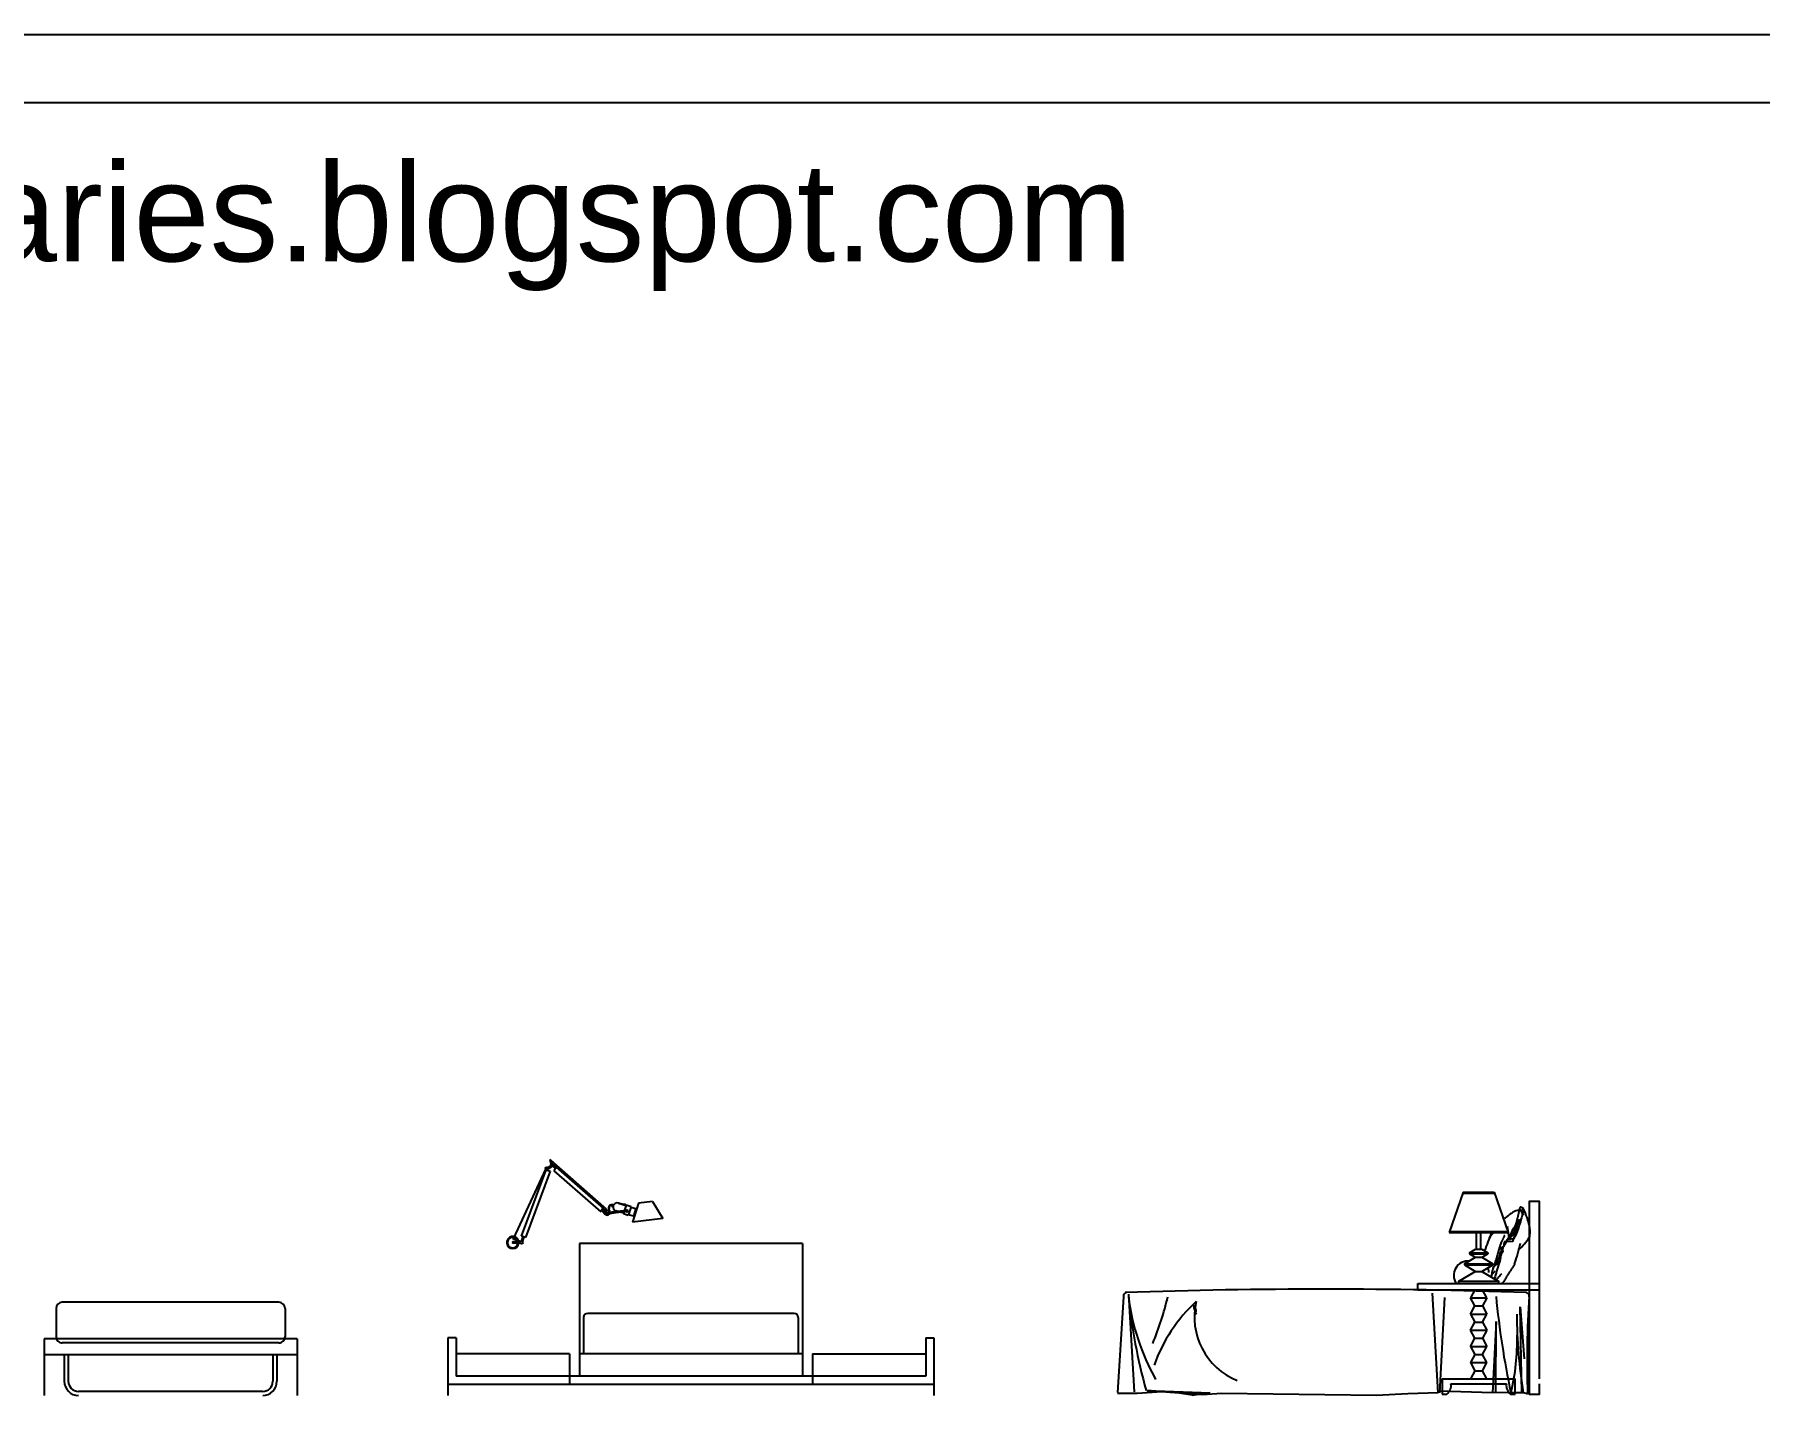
# Model space of a CAD drawing. Header units: inches. Extents: x 15.4 to 57.9, y 9.9 to 34.7.
# Drawn here: x 41.63 to 50.15, y 27.98 to 34.7 of the extents above; entities that cross this region are included whole.
import ezdxf

# ---------------------------------------------------------------- set-up
doc = ezdxf.new("R2010")
doc.units = ezdxf.units.IN
doc.header["$MEASUREMENT"] = 0
doc.layers.add('1', color=1, linetype='Continuous')
doc.layers.add('kadrbm', color=4, linetype='Continuous')
doc.styles.add('bmmm', font='swissel.ttf')

# ---------------------------------------------------------------- blocks, each defined once
blk = doc.blocks.new('kadrbm')
at = {"layer": 'kadrbm', "color": 4}
blk.add_lwpolyline([(0, 0), (0, 24.7972), (21, 24.7972), (21, 0), (0, 0)], close=True, dxfattribs=at)
blk.add_lwpolyline([(20.6631, 0.3257), (20.6631, 24.4603), (0.3369, 24.4603), (0.3369, 0.3257), (20.6631, 0.3257)], dxfattribs=at)
at = {"layer": 'kadrbm', "color": 211, "true_color": 0xf674fb, "style": 'bmmm'}
blk.add_text('www.cad-libraries.blogspot.com', height=0.485134, dxfattribs=at).set_placement((0.5726, 23.6772))

msp = doc.modelspace()

# ---------------------------------------------------------------- linework, layer by layer
at = {"layer": '1'}
for p, q in [((44.1826, 29.1416), (44.1779, 29.14)), ((44.1779, 29.14), (44.1851, 29.1182)), ((44.19, 29.1194), (44.1826, 29.1416)), ((44.1839, 29.1377), (44.4563, 28.8973)), ((44.1841, 29.1371), (44.1845, 29.138)), ((44.1845, 29.138), (44.1852, 29.1378)), ((44.1852, 29.1378), (44.1845, 29.1358)), ((44.0011, 28.7538), (44.1577, 29.0957)), ((44.0385, 28.7641), (44.1607, 29.0921)), ((44.1795, 29.0851), (44.0572, 28.7571)), ((44.1607, 29.0921), (44.1795, 29.0851)), ((44.1628, 29.0928), (44.1622, 29.0915)), ((44.1672, 29.1023), (44.1842, 29.1131)), ((44.1673, 29.0896), (44.1701, 29.097)), ((44.1701, 29.097), (44.188, 29.1084)), ((44.1907, 29.1101), (44.1982, 29.1051)), ((44.1929, 29.1158), (44.2101, 29.1044)), ((44.2015, 29.1101), (44.1982, 29.1051)), ((44.2074, 29.1002), (44.1987, 29.106)), ((44.1993, 29.0876), (44.2101, 29.1044)), ((44.4321, 28.8842), (44.1993, 29.0876)), ((44.2101, 29.1044), (44.443, 28.901)), ((48.6884, 28.9821), (48.6194, 28.7821)), ((48.6866, 28.9771), (48.8435, 28.9771)), ((48.6884, 28.9821), (48.8417, 28.9821)), ((48.8417, 28.9821), (48.9107, 28.7821)), ((44.4404, 28.9026), (44.4296, 28.8858)), ((44.443, 28.901), (44.4321, 28.8842)), ((44.4479, 28.8749), (44.4358, 28.8898)), ((44.4477, 28.8799), (44.4378, 28.893)), ((44.4489, 28.8864), (44.438, 28.8934)), ((44.4477, 28.8931), (44.4408, 28.8976)), ((44.448, 28.8795), (44.4477, 28.8799)), ((44.4483, 28.8791), (44.448, 28.8795)), ((44.4486, 28.8787), (44.4483, 28.8791)), ((44.4489, 28.8783), (44.4486, 28.8787)), ((44.4489, 28.8864), (44.455, 28.8776)), ((44.4492, 28.878), (44.4489, 28.8783)), ((44.4495, 28.8777), (44.4492, 28.878)), ((44.4497, 28.8774), (44.4495, 28.8777)), ((44.4587, 28.8792), (44.4557, 28.8846)), ((44.5544, 28.8908), (44.457, 28.879)), ((44.5551, 28.8856), (44.4576, 28.8738)), ((44.469, 28.9115), (44.4688, 28.9111)), ((44.4692, 28.912), (44.469, 28.9115)), ((44.4695, 28.9124), (44.4692, 28.912)), ((44.4698, 28.9128), (44.4695, 28.9124)), ((44.4701, 28.9132), (44.4698, 28.9128)), ((44.4704, 28.9136), (44.4701, 28.9132)), ((44.4707, 28.914), (44.4704, 28.9136)), ((44.471, 28.9144), (44.4707, 28.914)), ((44.4714, 28.9147), (44.471, 28.9144)), ((44.4717, 28.9151), (44.4714, 28.9147)), ((44.4717, 28.9103), (44.4715, 28.9099)), ((44.4721, 28.9154), (44.4717, 28.9151)), ((44.4719, 28.9106), (44.4717, 28.9103)), ((44.4722, 28.911), (44.4719, 28.9106)), ((44.4724, 28.9157), (44.4721, 28.9154)), ((44.4724, 28.9113), (44.4722, 28.911)), ((44.4728, 28.916), (44.4724, 28.9157)), ((44.4726, 28.9117), (44.4724, 28.9113)), ((44.4729, 28.912), (44.4726, 28.9117)), ((44.4732, 28.9162), (44.4728, 28.916)), ((44.4731, 28.9123), (44.4729, 28.912)), ((44.4734, 28.9125), (44.4731, 28.9123)), ((44.4735, 28.9164), (44.4732, 28.9162)), ((44.4737, 28.9128), (44.4734, 28.9125)), ((44.4739, 28.9166), (44.4735, 28.9164)), ((44.4739, 28.913), (44.4737, 28.9128)), ((44.4742, 28.9168), (44.4739, 28.9166)), ((44.4742, 28.9133), (44.4739, 28.913)), ((44.4745, 28.917), (44.4742, 28.9168)), ((44.4745, 28.9135), (44.4742, 28.9133)), ((44.4749, 28.9171), (44.4745, 28.917)), ((44.4748, 28.9137), (44.4745, 28.9135)), ((44.4751, 28.9138), (44.4748, 28.9137)), ((44.4753, 28.9172), (44.4749, 28.9171)), ((44.4753, 28.914), (44.4751, 28.9138)), ((44.4756, 28.9174), (44.4753, 28.9172)), ((44.4756, 28.9141), (44.4753, 28.914)), ((44.476, 28.9175), (44.4756, 28.9174)), ((44.4759, 28.9142), (44.4756, 28.9141)), ((44.4762, 28.9143), (44.4759, 28.9142)), ((44.4764, 28.9177), (44.476, 28.9175)), ((44.4765, 28.9145), (44.4762, 28.9143)), ((44.4768, 28.9178), (44.4764, 28.9177)), ((44.4768, 28.9146), (44.4765, 28.9145)), ((44.4773, 28.918), (44.4768, 28.9178)), ((44.4771, 28.9147), (44.4768, 28.9146)), ((44.4774, 28.9148), (44.4771, 28.9147)), ((44.4778, 28.9182), (44.4773, 28.918)), ((44.4778, 28.9149), (44.4774, 28.9148)), ((44.4783, 28.9183), (44.4778, 28.9182)), ((44.4782, 28.9151), (44.4778, 28.9149)), ((44.4786, 28.9152), (44.4782, 28.9151)), ((44.479, 28.9185), (44.4783, 28.9183)), ((44.479, 28.9154), (44.4786, 28.9152)), ((44.4798, 28.9186), (44.479, 28.9185)), ((44.4796, 28.9155), (44.479, 28.9154)), ((44.4802, 28.9156), (44.4796, 28.9155)), ((44.4807, 28.9186), (44.4798, 28.9186)), ((44.4809, 28.9156), (44.4802, 28.9156)), ((44.4817, 28.9186), (44.4807, 28.9186)), ((44.4818, 28.9156), (44.4809, 28.9156)), ((44.483, 28.9186), (44.4817, 28.9186)), ((44.4827, 28.9156), (44.4818, 28.9156)), ((44.4839, 28.9155), (44.4827, 28.9156)), ((44.4844, 28.9184), (44.483, 28.9186)), ((44.4852, 28.9153), (44.4839, 28.9155)), ((44.4869, 28.9208), (44.484, 28.9113)), ((44.4906, 28.9092), (44.484, 28.9113)), ((44.4861, 28.9182), (44.4844, 28.9184)), ((44.4936, 28.9188), (44.4869, 28.9208)), ((44.5427, 28.8774), (44.5047, 28.8892)), ((44.5165, 28.9274), (44.5171, 28.9293)), ((44.5165, 28.9274), (44.5545, 28.9157)), ((44.5171, 28.9293), (44.5551, 28.9176)), ((44.5554, 28.9185), (44.5418, 28.8746)), ((44.5554, 28.9185), (44.5793, 28.9111)), ((44.5793, 28.9111), (44.5657, 28.8672)), ((44.5784, 28.9083), (44.6025, 28.9008)), ((44.6159, 28.9273), (44.5868, 28.8332)), ((44.6025, 28.9008), (44.5907, 28.8626)), ((44.6073, 28.8994), (44.6025, 28.9008)), ((44.6854, 28.9356), (44.6159, 28.9273)), ((44.6854, 28.9356), (44.7358, 28.8509)), ((48.9296, 28.8797), (48.9258, 28.8769)), ((48.934, 28.8828), (48.9296, 28.8797)), ((48.9614, 28.8779), (48.9609, 28.8752)), ((48.962, 28.8805), (48.9614, 28.8779)), ((48.9626, 28.8832), (48.962, 28.8805)), ((48.9631, 28.8858), (48.9626, 28.8832)), ((48.9637, 28.8884), (48.9631, 28.8858)), ((48.9642, 28.8908), (48.9637, 28.8884)), ((48.9647, 28.893), (48.9642, 28.8908)), ((48.9652, 28.8951), (48.9647, 28.893)), ((48.9657, 28.897), (48.9652, 28.8951)), ((48.9661, 28.8987), (48.9657, 28.897)), ((48.9666, 28.9002), (48.9661, 28.8987)), ((48.967, 28.9015), (48.9666, 28.9002)), ((48.9674, 28.9027), (48.967, 28.9015)), ((48.9678, 28.9038), (48.9674, 28.9027)), ((48.9682, 28.9047), (48.9678, 28.9038)), ((48.9686, 28.9055), (48.9682, 28.9047)), ((48.969, 28.9062), (48.9686, 28.9055)), ((48.9694, 28.9067), (48.969, 28.9062)), ((48.9698, 28.9072), (48.9694, 28.9067)), ((48.9702, 28.9075), (48.9698, 28.9072)), ((48.9706, 28.9078), (48.9702, 28.9075)), ((48.9711, 28.9079), (48.9706, 28.9078)), ((48.9715, 28.908), (48.9711, 28.9079)), ((48.972, 28.908), (48.9715, 28.908)), ((48.9725, 28.9079), (48.972, 28.908)), ((48.973, 28.9077), (48.9725, 28.9079)), ((48.9735, 28.9075), (48.973, 28.9077)), ((48.9741, 28.9072), (48.9735, 28.9075)), ((48.9747, 28.9068), (48.9741, 28.9072)), ((48.9753, 28.9064), (48.9747, 28.9068)), ((48.976, 28.906), (48.9753, 28.9064)), ((48.9767, 28.9055), (48.976, 28.906)), ((48.9774, 28.9051), (48.9767, 28.9055)), ((48.9782, 28.9046), (48.9774, 28.9051)), ((48.979, 28.9042), (48.9782, 28.9046)), ((48.9799, 28.9039), (48.979, 28.9042)), ((48.9808, 28.9036), (48.9799, 28.9039)), ((48.9818, 28.9033), (48.9808, 28.9036)), ((48.9828, 28.903), (48.9818, 28.9033)), ((48.9838, 28.9026), (48.9828, 28.903)), ((48.9848, 28.902), (48.9838, 28.9026)), ((48.9858, 28.9011), (48.9848, 28.902)), ((48.9867, 28.8999), (48.9858, 28.9011)), ((48.9876, 28.8982), (48.9867, 28.8999)), ((48.9883, 28.8959), (48.9876, 28.8982)), ((48.989, 28.893), (48.9883, 28.8959)), ((48.9896, 28.8894), (48.989, 28.893)), ((48.9896, 28.8894), (48.994, 28.8787)), ((48.994, 28.8787), (48.9976, 28.8699)), ((44.4472, 28.8758), (44.4466, 28.8765)), ((44.4478, 28.8751), (44.4472, 28.8758)), ((44.4484, 28.8744), (44.4478, 28.8751)), ((44.4492, 28.8735), (44.4484, 28.8744)), ((44.45, 28.8727), (44.4492, 28.8735)), ((44.45, 28.8771), (44.4497, 28.8774)), ((44.4502, 28.8768), (44.45, 28.8771)), ((44.451, 28.8719), (44.45, 28.8727)), ((44.4505, 28.8765), (44.4502, 28.8768)), ((44.4507, 28.8762), (44.4505, 28.8765)), ((44.451, 28.8758), (44.4507, 28.8762)), ((44.4513, 28.8755), (44.451, 28.8758)), ((44.4522, 28.8711), (44.451, 28.8719)), ((44.4516, 28.8751), (44.4513, 28.8755)), ((44.452, 28.8747), (44.4516, 28.8751)), ((44.4524, 28.8743), (44.452, 28.8747)), ((44.4535, 28.8703), (44.4522, 28.8711)), ((44.4528, 28.8739), (44.4524, 28.8743)), ((44.4534, 28.8735), (44.4528, 28.8739)), ((44.4539, 28.873), (44.4534, 28.8735)), ((44.4551, 28.8696), (44.4535, 28.8703)), ((44.4546, 28.8726), (44.4539, 28.873)), ((44.4553, 28.8723), (44.4546, 28.8726)), ((44.4569, 28.8689), (44.4551, 28.8696)), ((44.4562, 28.8719), (44.4553, 28.8723)), ((44.4572, 28.8717), (44.4562, 28.8719)), ((44.459, 28.8684), (44.4569, 28.8689)), ((44.4582, 28.8714), (44.4572, 28.8717)), ((44.4608, 28.868), (44.459, 28.8684)), ((44.5657, 28.8672), (44.5418, 28.8746)), ((44.5907, 28.8626), (44.5666, 28.8701)), ((44.7358, 28.8509), (44.5868, 28.8332)), ((44.5955, 28.8611), (44.5907, 28.8626)), ((48.8974, 28.8544), (48.8936, 28.8508)), ((48.9012, 28.8578), (48.8974, 28.8544)), ((48.9049, 28.8609), (48.9012, 28.8578)), ((48.9087, 28.8639), (48.9049, 28.8609)), ((48.9076, 28.812), (48.9072, 28.8105)), ((48.917, 28.7448), (48.9076, 28.812)), ((48.9123, 28.8667), (48.9087, 28.8639)), ((48.9158, 28.8693), (48.9123, 28.8667)), ((48.9192, 28.8719), (48.9158, 28.8693)), ((48.9225, 28.8744), (48.9192, 28.8719)), ((48.9258, 28.8769), (48.9225, 28.8744)), ((48.9301, 28.7931), (48.9297, 28.7922)), ((48.9305, 28.794), (48.9301, 28.7931)), ((48.9309, 28.7949), (48.9305, 28.794)), ((48.9314, 28.7958), (48.9309, 28.7949)), ((48.9319, 28.7968), (48.9314, 28.7958)), ((48.9323, 28.7977), (48.9319, 28.7968)), ((48.9328, 28.7985), (48.9323, 28.7977)), ((48.9332, 28.7993), (48.9328, 28.7985)), ((48.9337, 28.8), (48.9332, 28.7993)), ((48.9341, 28.8006), (48.9337, 28.8)), ((48.9344, 28.8011), (48.9341, 28.8006)), ((48.9348, 28.8016), (48.9344, 28.8011)), ((48.9351, 28.8019), (48.9348, 28.8016)), ((48.9354, 28.8022), (48.9351, 28.8019)), ((48.9357, 28.8025), (48.9354, 28.8022)), ((48.936, 28.8028), (48.9357, 28.8025)), ((48.9363, 28.803), (48.936, 28.8028)), ((48.9366, 28.8033), (48.9363, 28.803)), ((48.9369, 28.8036), (48.9366, 28.8033)), ((48.9373, 28.804), (48.9369, 28.8036)), ((48.9377, 28.8045), (48.9373, 28.804)), ((48.9381, 28.805), (48.9377, 28.8045)), ((48.9386, 28.8056), (48.9381, 28.805)), ((48.9391, 28.8063), (48.9386, 28.8056)), ((48.9396, 28.807), (48.9391, 28.8063)), ((48.9401, 28.8077), (48.9396, 28.807)), ((48.9406, 28.8085), (48.9401, 28.8077)), ((48.9411, 28.8093), (48.9406, 28.8085)), ((48.9416, 28.8102), (48.9411, 28.8093)), ((48.9421, 28.8111), (48.9416, 28.8102)), ((48.9425, 28.8119), (48.9421, 28.8111)), ((48.943, 28.8129), (48.9425, 28.8119)), ((48.9434, 28.8138), (48.943, 28.8129)), ((48.9439, 28.8147), (48.9434, 28.8138)), ((48.9443, 28.8157), (48.9439, 28.8147)), ((48.9448, 28.8167), (48.9443, 28.8157)), ((48.9452, 28.8178), (48.9448, 28.8167)), ((48.9456, 28.8189), (48.9452, 28.8178)), ((48.9461, 28.82), (48.9456, 28.8189)), ((48.9465, 28.8212), (48.9461, 28.82)), ((48.9469, 28.8224), (48.9465, 28.8212)), ((48.9474, 28.8236), (48.9469, 28.8224)), ((48.9478, 28.8249), (48.9474, 28.8236)), ((48.9483, 28.8263), (48.9478, 28.8249)), ((48.9487, 28.8277), (48.9483, 28.8263)), ((48.9492, 28.8291), (48.9487, 28.8277)), ((48.9496, 28.8306), (48.9492, 28.8291)), ((48.9501, 28.8321), (48.9496, 28.8306)), ((48.9506, 28.8336), (48.9501, 28.8321)), ((48.951, 28.8352), (48.9506, 28.8336)), ((48.9515, 28.8368), (48.951, 28.8352)), ((48.952, 28.8384), (48.9515, 28.8368)), ((48.9524, 28.84), (48.952, 28.8384)), ((48.9529, 28.8417), (48.9524, 28.84)), ((48.9533, 28.8433), (48.9529, 28.8417)), ((48.9538, 28.8449), (48.9533, 28.8433)), ((48.9542, 28.8465), (48.9538, 28.8449)), ((48.9546, 28.8481), (48.9542, 28.8465)), ((48.955, 28.8497), (48.9546, 28.8481)), ((48.9554, 28.8512), (48.955, 28.8497)), ((48.9558, 28.8527), (48.9554, 28.8512)), ((48.9562, 28.8542), (48.9558, 28.8527)), ((48.9565, 28.8556), (48.9562, 28.8542)), ((48.9569, 28.8571), (48.9565, 28.8556)), ((48.9573, 28.8587), (48.9569, 28.8571)), ((48.9577, 28.8603), (48.9573, 28.8587)), ((48.9581, 28.862), (48.9577, 28.8603)), ((48.9585, 28.8638), (48.9581, 28.862)), ((48.9589, 28.8658), (48.9585, 28.8638)), ((48.9594, 28.8679), (48.9589, 28.8658)), ((48.9598, 28.8702), (48.9594, 28.8679)), ((48.9604, 28.8727), (48.9598, 28.8702)), ((48.9609, 28.8752), (48.9604, 28.8727)), ((48.9976, 28.8699), (49.0003, 28.8625)), ((49.0003, 28.8625), (49.0025, 28.8565)), ((49.0025, 28.8565), (49.0042, 28.8513)), ((49.0042, 28.8513), (49.0056, 28.8469)), ((49.0056, 28.8469), (49.0067, 28.8428)), ((49.0067, 28.8428), (49.0079, 28.8389)), ((49.0079, 28.8389), (49.0091, 28.8348)), ((49.0091, 28.8348), (49.0104, 28.8306)), ((49.0104, 28.8306), (49.0116, 28.8262)), ((49.0116, 28.8262), (49.0129, 28.8216)), ((49.0129, 28.8216), (49.014, 28.8168)), ((49.014, 28.8168), (49.0151, 28.8119)), ((49.0151, 28.8119), (49.0159, 28.8068)), ((49.0159, 28.8068), (49.0166, 28.8015)), ((49.0166, 28.8015), (49.017, 28.796)), ((49.017, 28.796), (49.0172, 28.7904)), ((44.0314, 28.7361), (43.9952, 28.7361)), ((44.0313, 28.7301), (43.9952, 28.7301)), ((43.9962, 28.7519), (43.998, 28.7554)), ((44.0326, 28.7378), (43.9962, 28.7519)), ((44.0011, 28.7538), (44.0074, 28.7538)), ((44.0074, 28.7538), (44.0074, 28.7506)), ((44.0383, 28.74), (44.046, 28.7613)), ((44.0572, 28.7571), (44.0385, 28.7641)), ((44.0453, 28.748), (44.0416, 28.7493)), ((44.0497, 28.76), (44.0419, 28.7386)), ((44.046, 28.7613), (44.0497, 28.76)), ((45.4252, 28.7278), (44.3252, 28.7278)), ((44.3252, 28.7278), (44.3252, 28.0728)), ((45.4252, 28.7278), (45.4252, 28.0728)), ((48.6194, 28.7871), (48.9107, 28.7871)), ((48.6194, 28.7821), (48.9107, 28.7821)), ((48.755, 28.7001), (48.755, 28.7821)), ((48.775, 28.7001), (48.775, 28.7821)), ((48.8676, 28.7074), (48.8663, 28.703)), ((48.8679, 28.7103), (48.8668, 28.707)), ((48.8688, 28.7118), (48.8676, 28.7074)), ((48.869, 28.7135), (48.8679, 28.7103)), ((48.8701, 28.716), (48.8688, 28.7118)), ((48.87, 28.7165), (48.869, 28.7135)), ((48.871, 28.7194), (48.87, 28.7165)), ((48.8713, 28.7202), (48.8701, 28.716)), ((48.8719, 28.722), (48.871, 28.7194)), ((48.8726, 28.7242), (48.8713, 28.7202)), ((48.8729, 28.7245), (48.8719, 28.722)), ((48.8738, 28.7281), (48.8726, 28.7242)), ((48.8737, 28.7268), (48.8729, 28.7245)), ((48.8746, 28.7289), (48.8737, 28.7268)), ((48.8749, 28.7319), (48.8738, 28.7281)), ((48.8754, 28.731), (48.8746, 28.7289)), ((48.8761, 28.7355), (48.8749, 28.7319)), ((48.8762, 28.7328), (48.8754, 28.731)), ((48.8769, 28.7346), (48.8762, 28.7328)), ((48.8776, 28.7363), (48.8769, 28.7346)), ((48.8784, 28.7379), (48.8776, 28.7363)), ((48.879, 28.7394), (48.8784, 28.7379)), ((48.8797, 28.7409), (48.879, 28.7394)), ((48.8804, 28.7424), (48.8797, 28.7409)), ((48.881, 28.7438), (48.8804, 28.7424)), ((48.8817, 28.7452), (48.881, 28.7438)), ((48.8823, 28.7465), (48.8817, 28.7452)), ((48.883, 28.7479), (48.8823, 28.7465)), ((48.8836, 28.7492), (48.883, 28.7479)), ((48.8842, 28.7505), (48.8836, 28.7492)), ((48.8848, 28.7518), (48.8842, 28.7505)), ((48.8854, 28.7531), (48.8848, 28.7518)), ((48.8861, 28.7543), (48.8854, 28.7531)), ((48.8867, 28.7556), (48.8861, 28.7543)), ((48.8873, 28.7569), (48.8867, 28.7556)), ((48.8879, 28.7582), (48.8873, 28.7569)), ((48.8885, 28.7595), (48.8879, 28.7582)), ((48.8891, 28.7608), (48.8885, 28.7595)), ((48.8896, 28.7622), (48.8891, 28.7608)), ((48.8902, 28.7635), (48.8896, 28.7622)), ((48.8907, 28.7649), (48.8902, 28.7635)), ((48.8912, 28.7663), (48.8907, 28.7649)), ((48.8917, 28.7677), (48.8912, 28.7663)), ((48.8922, 28.7691), (48.8917, 28.7677)), ((48.9174, 28.7463), (48.917, 28.7448)), ((48.9178, 28.7479), (48.9174, 28.7463)), ((48.9183, 28.7495), (48.9178, 28.7479)), ((48.9187, 28.7511), (48.9183, 28.7495)), ((48.9192, 28.7527), (48.9187, 28.7511)), ((48.9197, 28.7544), (48.9192, 28.7527)), ((48.9203, 28.756), (48.9197, 28.7544)), ((48.9208, 28.7577), (48.9203, 28.756)), ((48.9215, 28.7594), (48.9208, 28.7577)), ((48.9221, 28.761), (48.9215, 28.7594)), ((48.9227, 28.7627), (48.9221, 28.761)), ((48.9233, 28.7644), (48.9227, 28.7627)), ((48.9239, 28.766), (48.9233, 28.7644)), ((48.9244, 28.7677), (48.9239, 28.766)), ((48.9249, 28.7692), (48.9244, 28.7677)), ((48.9254, 28.7708), (48.9249, 28.7692)), ((48.9257, 28.7723), (48.9254, 28.7708)), ((48.926, 28.7738), (48.9257, 28.7723)), ((48.9263, 28.7753), (48.926, 28.7738)), ((48.9265, 28.7767), (48.9263, 28.7753)), ((48.9267, 28.778), (48.9265, 28.7767)), ((48.9268, 28.7793), (48.9267, 28.778)), ((48.927, 28.7806), (48.9268, 28.7793)), ((48.9271, 28.7817), (48.927, 28.7806)), ((48.9272, 28.7828), (48.9271, 28.7817)), ((48.9273, 28.7839), (48.9272, 28.7828)), ((48.9274, 28.7848), (48.9273, 28.7839)), ((48.9276, 28.7857), (48.9274, 28.7848)), ((48.9278, 28.7866), (48.9276, 28.7857)), ((48.9279, 28.7874), (48.9278, 28.7866)), ((48.9282, 28.7882), (48.9279, 28.7874)), ((48.9284, 28.789), (48.9282, 28.7882)), ((48.9287, 28.7897), (48.9284, 28.789)), ((48.929, 28.7905), (48.9287, 28.7897)), ((48.9293, 28.7913), (48.929, 28.7905)), ((48.9297, 28.7922), (48.9293, 28.7913)), ((49.0156, 28.7631), (49.0149, 28.7582)), ((49.0162, 28.7683), (49.0156, 28.7631)), ((49.0166, 28.7736), (49.0162, 28.7683)), ((49.017, 28.7792), (49.0166, 28.7736)), ((49.0172, 28.7848), (49.017, 28.7792)), ((49.0172, 28.7904), (49.0172, 28.7848)), ((48.695, 28.6276), (48.75, 28.6601)), ((48.695, 28.6276), (48.835, 28.6276)), ((48.695, 28.6276), (48.695, 28.6226)), ((48.695, 28.6226), (48.835, 28.6226)), ((48.695, 28.6226), (48.75, 28.5901)), ((48.72, 28.6826), (48.75, 28.7001)), ((48.72, 28.6826), (48.81, 28.6826)), ((48.72, 28.6826), (48.72, 28.6776)), ((48.72, 28.6776), (48.81, 28.6776)), ((48.72, 28.6776), (48.75, 28.6601)), ((48.75, 28.7001), (48.78, 28.7001)), ((48.75, 28.6601), (48.78, 28.6601)), ((48.78, 28.7001), (48.81, 28.6826)), ((48.78, 28.6601), (48.81, 28.6776)), ((48.78, 28.6601), (48.835, 28.6276)), ((48.78, 28.5901), (48.835, 28.6226)), ((48.81, 28.6826), (48.81, 28.6776)), ((48.835, 28.6276), (48.835, 28.6226)), ((48.8422, 28.6234), (48.8415, 28.6211)), ((48.8429, 28.6255), (48.8422, 28.6234)), ((48.8435, 28.6276), (48.8429, 28.6255)), ((48.8441, 28.6296), (48.8435, 28.6276)), ((48.8447, 28.6316), (48.8441, 28.6296)), ((48.8453, 28.6337), (48.8447, 28.6316)), ((48.8459, 28.6357), (48.8453, 28.6337)), ((48.8466, 28.6379), (48.8459, 28.6357)), ((48.8473, 28.6402), (48.8466, 28.6379)), ((48.848, 28.6427), (48.8473, 28.6402)), ((48.8488, 28.6454), (48.848, 28.6427)), ((48.8497, 28.6482), (48.8488, 28.6454)), ((48.8507, 28.6513), (48.8497, 28.6482)), ((48.8517, 28.6545), (48.8507, 28.6513)), ((48.8527, 28.6579), (48.8517, 28.6545)), ((48.8539, 28.6614), (48.8527, 28.6579)), ((48.855, 28.6651), (48.8539, 28.6614)), ((48.8562, 28.6689), (48.855, 28.6651)), ((48.8574, 28.6729), (48.8562, 28.6689)), ((48.8586, 28.677), (48.8574, 28.6729)), ((48.8599, 28.6812), (48.8586, 28.677)), ((48.8612, 28.6855), (48.8599, 28.6812)), ((48.8624, 28.6898), (48.8612, 28.6855)), ((48.8637, 28.6942), (48.8624, 28.6898)), ((48.865, 28.6986), (48.8637, 28.6942)), ((48.8663, 28.703), (48.865, 28.6986)), ((48.8668, 28.707), (48.8657, 28.7035)), ((48.9399, 28.623), (48.9384, 28.6204)), ((48.9413, 28.6255), (48.9399, 28.623)), ((48.9426, 28.628), (48.9413, 28.6255)), ((48.75, 28.5901), (48.665, 28.5401)), ((48.75, 28.5901), (48.78, 28.5901)), ((48.78, 28.5901), (48.865, 28.5401)), ((48.8141, 28.5993), (48.8137, 28.6057)), ((48.8145, 28.5938), (48.8141, 28.5993)), ((48.8148, 28.5888), (48.8145, 28.5938)), ((48.815, 28.5844), (48.8148, 28.5888)), ((48.8268, 28.5631), (48.8267, 28.5626)), ((48.8275, 28.5666), (48.8268, 28.5631)), ((48.8281, 28.57), (48.8275, 28.5666)), ((48.8286, 28.5732), (48.8281, 28.57)), ((48.829, 28.5763), (48.8286, 28.5732)), ((48.8294, 28.5791), (48.829, 28.5763)), ((48.8298, 28.5817), (48.8294, 28.5791)), ((48.8301, 28.5839), (48.8298, 28.5817)), ((48.8303, 28.5858), (48.8301, 28.5839)), ((48.8305, 28.5873), (48.8303, 28.5858)), ((48.8307, 28.5886), (48.8305, 28.5873)), ((48.831, 28.5898), (48.8307, 28.5886)), ((48.8312, 28.5908), (48.831, 28.5898)), ((48.8315, 28.5919), (48.8312, 28.5908)), ((48.8318, 28.5929), (48.8315, 28.5919)), ((48.8321, 28.5941), (48.8318, 28.5929)), ((48.8326, 28.5954), (48.8321, 28.5941)), ((48.8331, 28.5969), (48.8326, 28.5954)), ((48.8338, 28.5987), (48.8331, 28.5969)), ((48.8345, 28.6008), (48.8338, 28.5987)), ((48.8353, 28.6031), (48.8345, 28.6008)), ((48.8362, 28.6056), (48.8353, 28.6031)), ((48.8371, 28.6081), (48.8362, 28.6056)), ((48.838, 28.6108), (48.8371, 28.6081)), ((48.8389, 28.6134), (48.838, 28.6108)), ((48.8398, 28.6161), (48.8389, 28.6134)), ((48.8407, 28.6186), (48.8398, 28.6161)), ((48.8415, 28.6211), (48.8407, 28.6186)), ((48.8516, 28.548), (48.8527, 28.5492)), ((48.8527, 28.5492), (48.8545, 28.5513)), ((48.8545, 28.5513), (48.8564, 28.5535)), ((48.8564, 28.5535), (48.8583, 28.5558)), ((48.8583, 28.5558), (48.8604, 28.5583)), ((48.8604, 28.5583), (48.8627, 28.561)), ((48.8627, 28.561), (48.8653, 28.5641)), ((48.8653, 28.5641), (48.8681, 28.5675)), ((48.8681, 28.5675), (48.8713, 28.5713)), ((48.8713, 28.5713), (48.8749, 28.5755)), ((48.8749, 28.5755), (48.879, 28.5804)), ((48.8867, 28.5379), (48.8849, 28.5352)), ((48.8885, 28.5407), (48.8867, 28.5379)), ((48.8903, 28.5436), (48.8885, 28.5407)), ((48.892, 28.5465), (48.8903, 28.5436)), ((48.8938, 28.5494), (48.892, 28.5465)), ((48.8954, 28.5523), (48.8938, 28.5494)), ((48.8971, 28.5551), (48.8954, 28.5523)), ((48.8986, 28.5577), (48.8971, 28.5551)), ((48.9001, 28.5602), (48.8986, 28.5577)), ((48.9014, 28.5625), (48.9001, 28.5602)), ((48.9026, 28.5646), (48.9014, 28.5625)), ((48.9038, 28.5666), (48.9026, 28.5646)), ((48.905, 28.5686), (48.9038, 28.5666)), ((48.9062, 28.5706), (48.905, 28.5686)), ((48.9075, 28.5726), (48.9062, 28.5706)), ((48.9088, 28.5746), (48.9075, 28.5726)), ((48.9103, 28.5769), (48.9088, 28.5746)), ((48.912, 28.5793), (48.9103, 28.5769)), ((48.9138, 28.5819), (48.912, 28.5793)), ((48.9157, 28.5847), (48.9138, 28.5819)), ((48.9176, 28.5875), (48.9157, 28.5847)), ((48.9197, 28.5905), (48.9176, 28.5875)), ((48.9217, 28.5935), (48.9197, 28.5905)), ((48.9238, 28.5966), (48.9217, 28.5935)), ((48.9259, 28.5997), (48.9238, 28.5966)), ((48.9278, 28.6028), (48.9259, 28.5997)), ((48.9298, 28.6059), (48.9278, 28.6028)), ((48.9316, 28.6089), (48.9298, 28.6059)), ((48.9335, 28.6119), (48.9316, 28.6089)), ((48.9352, 28.6148), (48.9335, 28.6119)), ((48.9368, 28.6176), (48.9352, 28.6148)), ((48.9384, 28.6204), (48.9368, 28.6176)), ((47.0109, 28.4656), (46.9819, 27.9918)), ((47.0661, 27.9956), (47.0373, 28.4784)), ((48.465, 28.5001), (48.465, 28.5301)), ((48.465, 28.5301), (49.065, 28.5301)), ((48.465, 28.5001), (49.065, 28.5001)), ((48.5645, 27.9913), (48.5369, 28.4826)), ((48.5726, 27.9913), (48.5979, 28.4622)), ((48.7468, 28.5001), (48.725, 28.4601)), ((48.7468, 28.4201), (48.725, 28.4601)), ((48.725, 28.4601), (48.805, 28.4601)), ((48.805, 28.4601), (48.7833, 28.5001)), ((48.805, 28.4601), (48.7833, 28.4201)), ((48.8826, 28.5324), (48.8802, 28.5301)), ((48.8849, 28.5352), (48.8826, 28.5324)), ((41.7404, 28.4078), (41.7404, 28.2678)), ((42.8404, 28.4378), (41.7704, 28.4378)), ((42.8704, 28.4078), (42.8704, 28.2678)), ((45.3852, 28.3828), (44.3652, 28.3828)), ((48.725, 28.3801), (48.7468, 28.4201)), ((48.725, 28.3801), (48.7468, 28.3401)), ((48.725, 28.3801), (48.805, 28.3801)), ((48.7468, 28.4201), (48.7833, 28.4201)), ((48.7833, 28.4201), (48.805, 28.3801)), ((48.7833, 28.3401), (48.805, 28.3801)), ((48.9701, 28.416), (48.9892, 28.1595)), ((48.9784, 27.9913), (48.9701, 28.416)), ((44.3452, 28.3628), (44.3452, 28.1828)), ((45.4052, 28.3628), (45.4052, 28.1828)), ((48.725, 28.3001), (48.7468, 28.3401)), ((48.7468, 28.2601), (48.725, 28.3001)), ((48.725, 28.3001), (48.805, 28.3001)), ((48.7468, 28.3401), (48.7833, 28.3401)), ((48.7833, 28.3401), (48.805, 28.3001)), ((48.805, 28.3001), (48.7833, 28.2601)), ((48.8519, 28.3425), (48.8335, 27.9913)), ((48.8492, 27.9913), (48.8519, 28.3425)), ((42.9304, 28.2578), (41.6804, 28.2578)), ((41.6804, 28.2578), (41.6804, 27.9778)), ((42.8404, 28.2378), (41.7704, 28.2378)), ((42.9304, 28.2578), (42.9304, 27.9778)), ((43.7152, 28.2628), (43.6752, 28.2628)), ((43.6752, 28.2628), (43.6752, 27.9778)), ((43.7152, 28.2628), (43.7152, 28.0728)), ((46.0352, 28.2628), (46.0752, 28.2628)), ((46.0352, 28.2628), (46.0352, 28.0728)), ((46.0752, 28.2628), (46.0752, 27.9778)), ((48.725, 28.2201), (48.7468, 28.2601)), ((48.725, 28.2201), (48.7468, 28.1801)), ((48.725, 28.2201), (48.805, 28.2201)), ((48.7468, 28.2601), (48.7833, 28.2601)), ((48.7833, 28.2601), (48.805, 28.2201)), ((48.7833, 28.1801), (48.805, 28.2201)), ((42.9304, 28.1778), (41.6804, 28.1778)), ((41.7804, 28.1778), (41.7804, 28.0478)), ((41.8004, 28.1778), (41.8004, 28.0478)), ((42.8104, 28.1778), (42.8104, 28.0478)), ((42.8304, 28.1778), (42.8304, 28.0478)), ((44.2752, 28.1828), (43.7152, 28.1828)), ((44.2752, 28.1828), (44.2752, 28.0328)), ((45.4252, 28.1828), (44.3252, 28.1828)), ((45.4752, 28.1828), (45.4752, 28.0328)), ((45.4752, 28.1828), (46.0352, 28.1828)), ((48.7468, 28.1801), (48.725, 28.1401)), ((48.725, 28.1401), (48.7468, 28.1001)), ((48.725, 28.1401), (48.805, 28.1401)), ((48.7468, 28.1801), (48.7833, 28.1801)), ((48.805, 28.1401), (48.7833, 28.1801)), ((48.7833, 28.1001), (48.805, 28.1401)), ((46.0752, 28.0328), (43.6752, 28.0328)), ((46.0352, 28.0728), (43.7152, 28.0728)), ((48.585, 28.0601), (48.945, 28.0601)), ((48.585, 28.0601), (48.585, 27.9851)), ((48.6282, 28.0351), (48.9019, 28.0351)), ((48.7468, 28.1001), (48.725, 28.0601)), ((48.7468, 28.1001), (48.7833, 28.1001)), ((48.805, 28.0601), (48.7833, 28.1001)), ((48.945, 27.9851), (48.945, 28.0601)), ((42.7604, 27.9978), (41.8504, 27.9978)), ((47.4012, 27.9804), (47.1256, 28.0027)), ((47.1256, 28.0027), (47.4384, 27.9909)), ((47.4384, 27.9909), (47.3507, 27.9785)), ((47.4958, 27.9883), (47.4012, 27.9804)), ((48.2609, 27.9778), (47.4958, 27.9883)), ((48.4159, 27.9856), (48.2609, 27.9778)), ((48.5645, 27.9913), (48.4159, 27.9856)), ((48.573, 27.9984), (48.5645, 27.9913)), ((48.8335, 27.9913), (48.573, 27.9984)), ((48.585, 27.9851), (48.6077, 27.9851)), ((48.8492, 27.9918), (48.8335, 27.9913)), ((48.9239, 27.9913), (48.8492, 27.9918)), ((48.9224, 27.9851), (48.945, 27.9851)), ((48.9774, 27.9913), (48.9239, 27.9913))]:
    msp.add_line(p, q, dxfattribs=at)
for points in [[(48.9816, 28.8762), (48.9801, 28.8791), (48.9788, 28.8818), (48.9776, 28.8845), (48.9765, 28.887), (48.9753, 28.8895), (48.9741, 28.8919), (48.9728, 28.8944), (48.9713, 28.8969)], [(48.9804, 28.9019), (48.9809, 28.9007), (48.9814, 28.8996), (48.9818, 28.8985), (48.9821, 28.8975), (48.9825, 28.8965), (48.9828, 28.8957), (48.9831, 28.8948), (48.9833, 28.8941), (48.9835, 28.8934), (48.9837, 28.8928), (48.9838, 28.8922), (48.9839, 28.8916), (48.984, 28.8911), (48.9841, 28.8905), (48.9841, 28.8899), (48.9841, 28.8892), (48.984, 28.8885), (48.9839, 28.8878), (48.9838, 28.887), (48.9836, 28.8861), (48.9835, 28.8853), (48.9833, 28.8844), (48.9832, 28.8835), (48.9831, 28.8826), (48.983, 28.8818), (48.9829, 28.8809), (48.9828, 28.8801), (48.9827, 28.8792), (48.9825, 28.8782), (48.9824, 28.8773), (48.9822, 28.8762), (48.9819, 28.8751)], [(49.065, 28.0601), (49.065, 28.9351), (49.015, 28.9351), (49.015, 27.9851), (49.065, 27.9851), (49.065, 28.0351)], [(48.9618, 28.8364), (48.9582, 28.8195), (48.9559, 28.8123), (48.9494, 28.801), (48.9382, 28.758), (48.935, 28.748), (48.9318, 28.738), (48.8925, 28.737), (48.8886, 28.7252), (48.8899, 28.7138), (48.8815, 28.7093), (48.8844, 28.6876), (48.8752, 28.6715), (48.871, 28.6497), (48.8682, 28.6399)], [(48.9819, 28.8751), (48.9765, 28.8551), (48.9735, 28.8462), (48.971, 28.8351), (48.9657, 28.819), (48.9599, 28.8011), (48.9494, 28.7749), (48.9377, 28.751), (48.9043, 28.7465), (48.8949, 28.7238), (48.9642, 28.8448), (48.9618, 28.8364)], [(48.9506, 28.8035), (48.9472, 28.798), (48.9442, 28.7929), (48.9416, 28.7881), (48.9394, 28.7837), (48.9374, 28.7797), (48.9357, 28.7761), (48.9342, 28.7729), (48.9328, 28.7701), (48.9316, 28.7678), (48.9304, 28.7658), (48.9291, 28.7642), (48.9277, 28.7629), (48.926, 28.7617), (48.924, 28.7607), (48.9215, 28.7597), (48.9185, 28.7588)], [(48.9819, 28.8751), (48.9842, 28.8733), (48.9841, 28.8706), (48.9851, 28.8675)], [(48.8514, 28.6294), (48.8553, 28.6367), (48.8585, 28.6431), (48.8613, 28.6489), (48.8636, 28.6541), (48.8657, 28.6589), (48.8675, 28.6634), (48.8692, 28.6678), (48.8709, 28.6721), (48.8726, 28.6765), (48.8744, 28.681), (48.8763, 28.6857), (48.8783, 28.6906), (48.8805, 28.6957), (48.8828, 28.7012), (48.8854, 28.7069), (48.8883, 28.7131)], [(48.8731, 28.7094), (48.8731, 28.7086), (48.8732, 28.7078), (48.8733, 28.7069), (48.8734, 28.706), (48.8736, 28.705), (48.8738, 28.704), (48.874, 28.703), (48.8742, 28.702), (48.8744, 28.701), (48.8747, 28.7001), (48.8749, 28.6992), (48.8751, 28.6983), (48.8753, 28.6975), (48.8756, 28.6967), (48.8758, 28.6959), (48.8759, 28.6952), (48.8761, 28.6945), (48.8762, 28.6938), (48.8763, 28.6932), (48.8764, 28.6925), (48.8765, 28.6919), (48.8765, 28.6913), (48.8764, 28.6907), (48.8764, 28.6901), (48.8763, 28.6894), (48.8762, 28.6888), (48.8761, 28.6881), (48.876, 28.6874), (48.8759, 28.6866), (48.8758, 28.6858), (48.8757, 28.685), (48.8756, 28.684), (48.8755, 28.683), (48.8755, 28.6818), (48.8754, 28.6805), (48.8754, 28.679), (48.8754, 28.6774), (48.8755, 28.6755), (48.8756, 28.6733), (48.8757, 28.6709)], [(48.8661, 28.6329), (48.8639, 28.6314), (48.8619, 28.6301), (48.8602, 28.629), (48.8586, 28.6281), (48.8573, 28.6273), (48.856, 28.6266), (48.855, 28.6261), (48.854, 28.6256), (48.8532, 28.6251), (48.8524, 28.6247), (48.8518, 28.6244), (48.8512, 28.624), (48.8506, 28.6236), (48.8502, 28.6232), (48.8497, 28.6228), (48.8493, 28.6225), (48.849, 28.6221), (48.8486, 28.6218), (48.8483, 28.6214), (48.848, 28.6211), (48.8476, 28.6208), (48.8473, 28.6204), (48.8469, 28.6201), (48.8466, 28.6198), (48.8462, 28.6194), (48.8458, 28.619), (48.8453, 28.6186), (48.8448, 28.6181), (48.8442, 28.6176), (48.8436, 28.617), (48.8429, 28.6163), (48.8422, 28.6156), (48.8414, 28.6148), (48.8406, 28.614), (48.8397, 28.613), (48.8388, 28.6119), (48.8378, 28.6108), (48.8368, 28.6095), (48.8357, 28.6082), (48.8346, 28.6067)], [(48.871, 28.6497), (48.8687, 28.6416), (48.866, 28.6323), (48.863, 28.6222), (48.8599, 28.6117), (48.8568, 28.6011), (48.8538, 28.5909), (48.851, 28.5813), (48.8486, 28.5728), (48.8466, 28.5658), (48.845, 28.56), (48.8437, 28.5552), (48.8431, 28.553)], [(48.8566, 28.6474), (48.8577, 28.6461), (48.8587, 28.645), (48.8595, 28.644), (48.8601, 28.6431), (48.8606, 28.6422), (48.8611, 28.6412), (48.8616, 28.6401), (48.862, 28.6387), (48.8626, 28.637), (48.8632, 28.635)], [(48.8661, 28.684), (48.8704, 28.6778), (48.8725, 28.6747)], [(48.865, 28.5301), (48.865, 28.5401), (48.665, 28.5401), (48.665, 28.5301)], [(48.8443, 28.5923), (48.843, 28.5904), (48.8418, 28.5887), (48.8408, 28.5873), (48.84, 28.5861), (48.8391, 28.585), (48.8384, 28.584), (48.8377, 28.5831), (48.8369, 28.5822), (48.8362, 28.5813), (48.8354, 28.5804), (48.8345, 28.5795), (48.8336, 28.5787), (48.8326, 28.5778), (48.8315, 28.577), (48.8302, 28.5762), (48.8288, 28.5754)]]:
    msp.add_lwpolyline(points, dxfattribs=at)
for centre, radius in [((44.1816, 29.1376), 0.00124), ((44.1628, 29.0986), 0.00581), ((44.1885, 29.1149), 0.00467), ((44.454, 28.891), 0.00467), ((44.559, 28.8887), 0.005), ((43.9998, 28.7523), 0.00112), ((44.0377, 28.733), 0.007)]:
    msp.add_circle(centre, radius, dxfattribs=at)
for centre, radius, start, end in [((44.4573, 28.8764), 0.0026, 96.92658, 276.92658), ((44.461, 28.8812), 0.0102, 254.10134, 15.96903), ((44.461, 28.8812), 0.0132, 268.81367, 15.96903), ((44.5054, 28.9005), 0.0381, 163.90494, 202.02194), ((44.4471, 28.877), 0.0248, 16.62942, 22.02194), ((44.5054, 28.9005), 0.0351, 163.90494, 202.02194), ((44.4471, 28.877), 0.0278, 16.62942, 22.02194), ((44.5106, 28.9083), 0.02, 72.83161, 252.83161), ((44.5441, 28.9612), 0.0386, 258.0167, 279.77897), ((44.5455, 28.9206), 0.00576, 342.5576, 26.84133), ((48.9728, 28.8174), 0.0761, 96.1267, 120.70293), ((43.9952, 28.7328), 0.03, 18.66896, 354.90571), ((43.9952, 28.7328), 0.026, 28.60349, 354.1194), ((43.9952, 28.7331), 0.003, 90, 270), ((43.9952, 28.7328), 0.026, 7.37215, 15.48012), ((43.9952, 28.7328), 0.03, 6.38478, 8.83425), ((50.1481, 28.2278), 1.4312, 157.27216, 161.08087), ((49.0875, 28.5813), 0.3203, 141.17643, 147.60238), ((47.5814, 29.0699), 1.4312, 342.01413, 346.24719), ((48.7439, 28.9388), 0.3257, 312.40544, 326.3355), ((48.7132, 28.5701), 0.0717, 84.53272, 213.98536), ((47.0311, 28.4667), 0.0202, 106.17357, 183.15142), ((48.013, -0.5638), 29.0667, 88.05293, 91.95973), ((49.9143, 28.7657), 2.8943, 185.89712, 195.29462), ((48.1537, 28.608), 1.1276, 187.31982, 209.23991), ((45.6821, 28.8354), 1.5915, 337.84087, 346.52783), ((53.049, 28.8696), 4.2176, 185.47682, 192.02066), ((48.9949, 28.4667), 0.0202, 356.84858, 73.82643), ((53.6077, 28.148), 4.6039, 176.00632, 182.02892), ((41.7704, 28.4078), 0.03, 90, 180), ((42.8404, 28.4078), 0.03, 0, 90.00081), ((44.3652, 28.3628), 0.02, 90, 180), ((45.3852, 28.3628), 0.02, 0, 90), ((47.9009, 27.8659), 0.7834, 132.59557, 160.53534), ((47.3283, 28.3935), 0.0414, 353.68172, 45.40759), ((47.4551, 28.4287), 0.0979, 183.36879, 210.85295), ((47.6985, 28.3643), 0.337, 166.5588, 248.08882), ((51.446, 28.3897), 2.4931, 180.25726, 189.19649), ((41.7704, 28.2678), 0.03, 180, 270.00081), ((42.8404, 28.2678), 0.03, 269.99919, 0), ((47.9106, 28.2442), 1.0444, 345.98156, 1.68547), ((41.8504, 28.0478), 0.07, 180, 270), ((41.8504, 28.0478), 0.05, 180, 270), ((42.7604, 28.0478), 0.05, 270, 0), ((42.7604, 28.0478), 0.07, 270, 0), ((48.5764, 28.0271), 0.0524, 306.65622, 8.69772), ((48.9537, 28.0271), 0.0524, 171.30228, 233.34378), ((47.0256, 29.5598), 1.5707, 268.4007, 275.50499), ((47.1515, 26.8924), 1.1043, 79.60809, 88.71495), ((48.9628, 27.8496), 0.1424, 72.02409, 84.12811)]:
    msp.add_arc(centre, radius, start, end, dxfattribs=at)

# ---------------------------------------------------------------- block references
at = {"layer": 'kadrbm'}
msp.add_blockref('kadrbm', (36.9175, 9.9004), dxfattribs=at)

doc.saveas('drawing.dxf')
